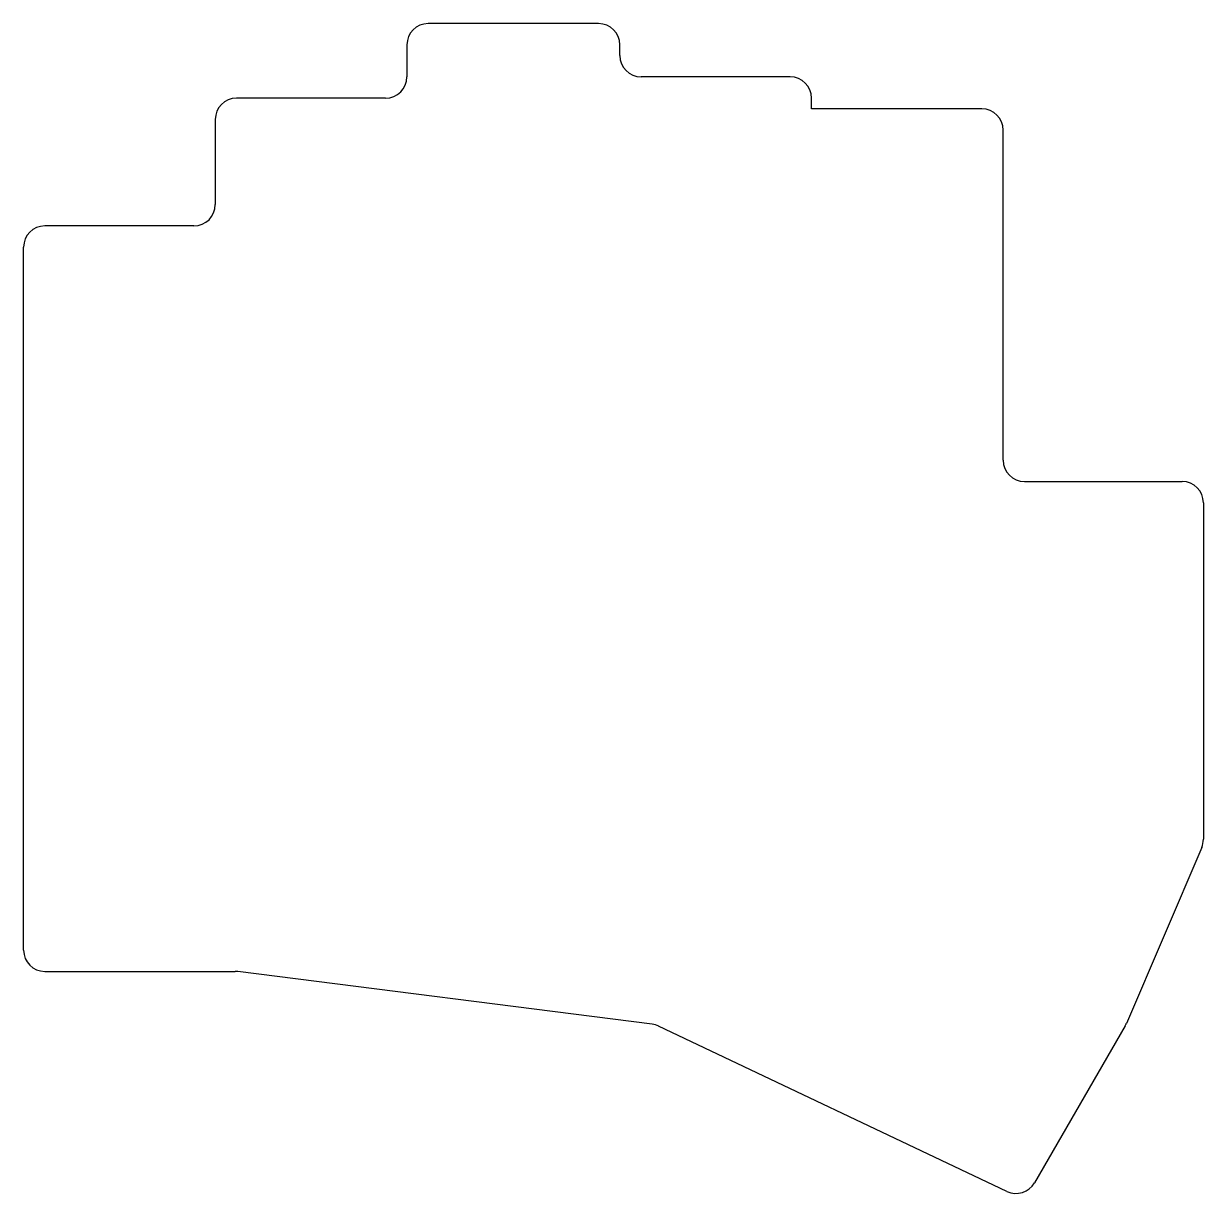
# Model space of a CAD drawing. Header units: millimetres. Extents: x -10 to 101, y -30 to 80.
import ezdxf

# ---------------------------------------------------------------- set-up
doc = ezdxf.new("R2010")
doc.units = ezdxf.units.MM

msp = doc.modelspace()

# ---------------------------------------------------------------- linework, layer by layer
for p, q in [((44, 79.5), (28, 79.5)), ((26, 77.5), (26, 74.5)), ((46, 76.5), (46, 77.5)), ((62, 74.5), (48, 74.5)), ((24, 72.5), (10, 72.5)), ((64, 71.5), (64, 72.5)), ((80, 71.5), (64, 71.5)), ((8, 70.5), (8, 62.5)), ((82, 38.5), (82, 69.5)), ((6, 60.5), (-8, 60.5)), ((-10, -7.5), (-10, 58.5)), ((84, 36.5), (98.8, 36.5)), ((100.8, 34.5), (100.8, 2.91)), ((100.64, 2.12), (93.57, -14.38)), ((-8, -9.5), (9.87, -9.5)), ((49.04, -14.47), (10.13, -9.52)), ((82.35, -30.16), (49.64, -14.64)), ((93.46, -14.6), (84.94, -29.35))]:
    msp.add_line(p, q)
for centre, start, end in [((28, 77.5), 90, 180), ((44, 77.5), 0, 90), ((48, 76.5), 180, 270), ((24, 74.5), 270, 0), ((62, 72.5), 0, 90), ((10, 70.5), 90, 180), ((80, 69.5), 0, 90), ((6, 62.5), 270, 0), ((-8, 58.5), 90, 180), ((84, 38.5), 180, 270), ((98.8, 34.5), 0, 90), ((98.8, 2.91), 336.8088, 0), ((-8, -7.5), 180, 270), ((9.87, -11.5), 82.7494, 90), ((91.73, -13.6), 330, 336.8088), ((48.79, -16.45), 64.6277, 82.7494), ((83.21, -28.35), 244.6277, 330)]:
    msp.add_arc(centre, 2, start, end)

doc.saveas('drawing.dxf')
